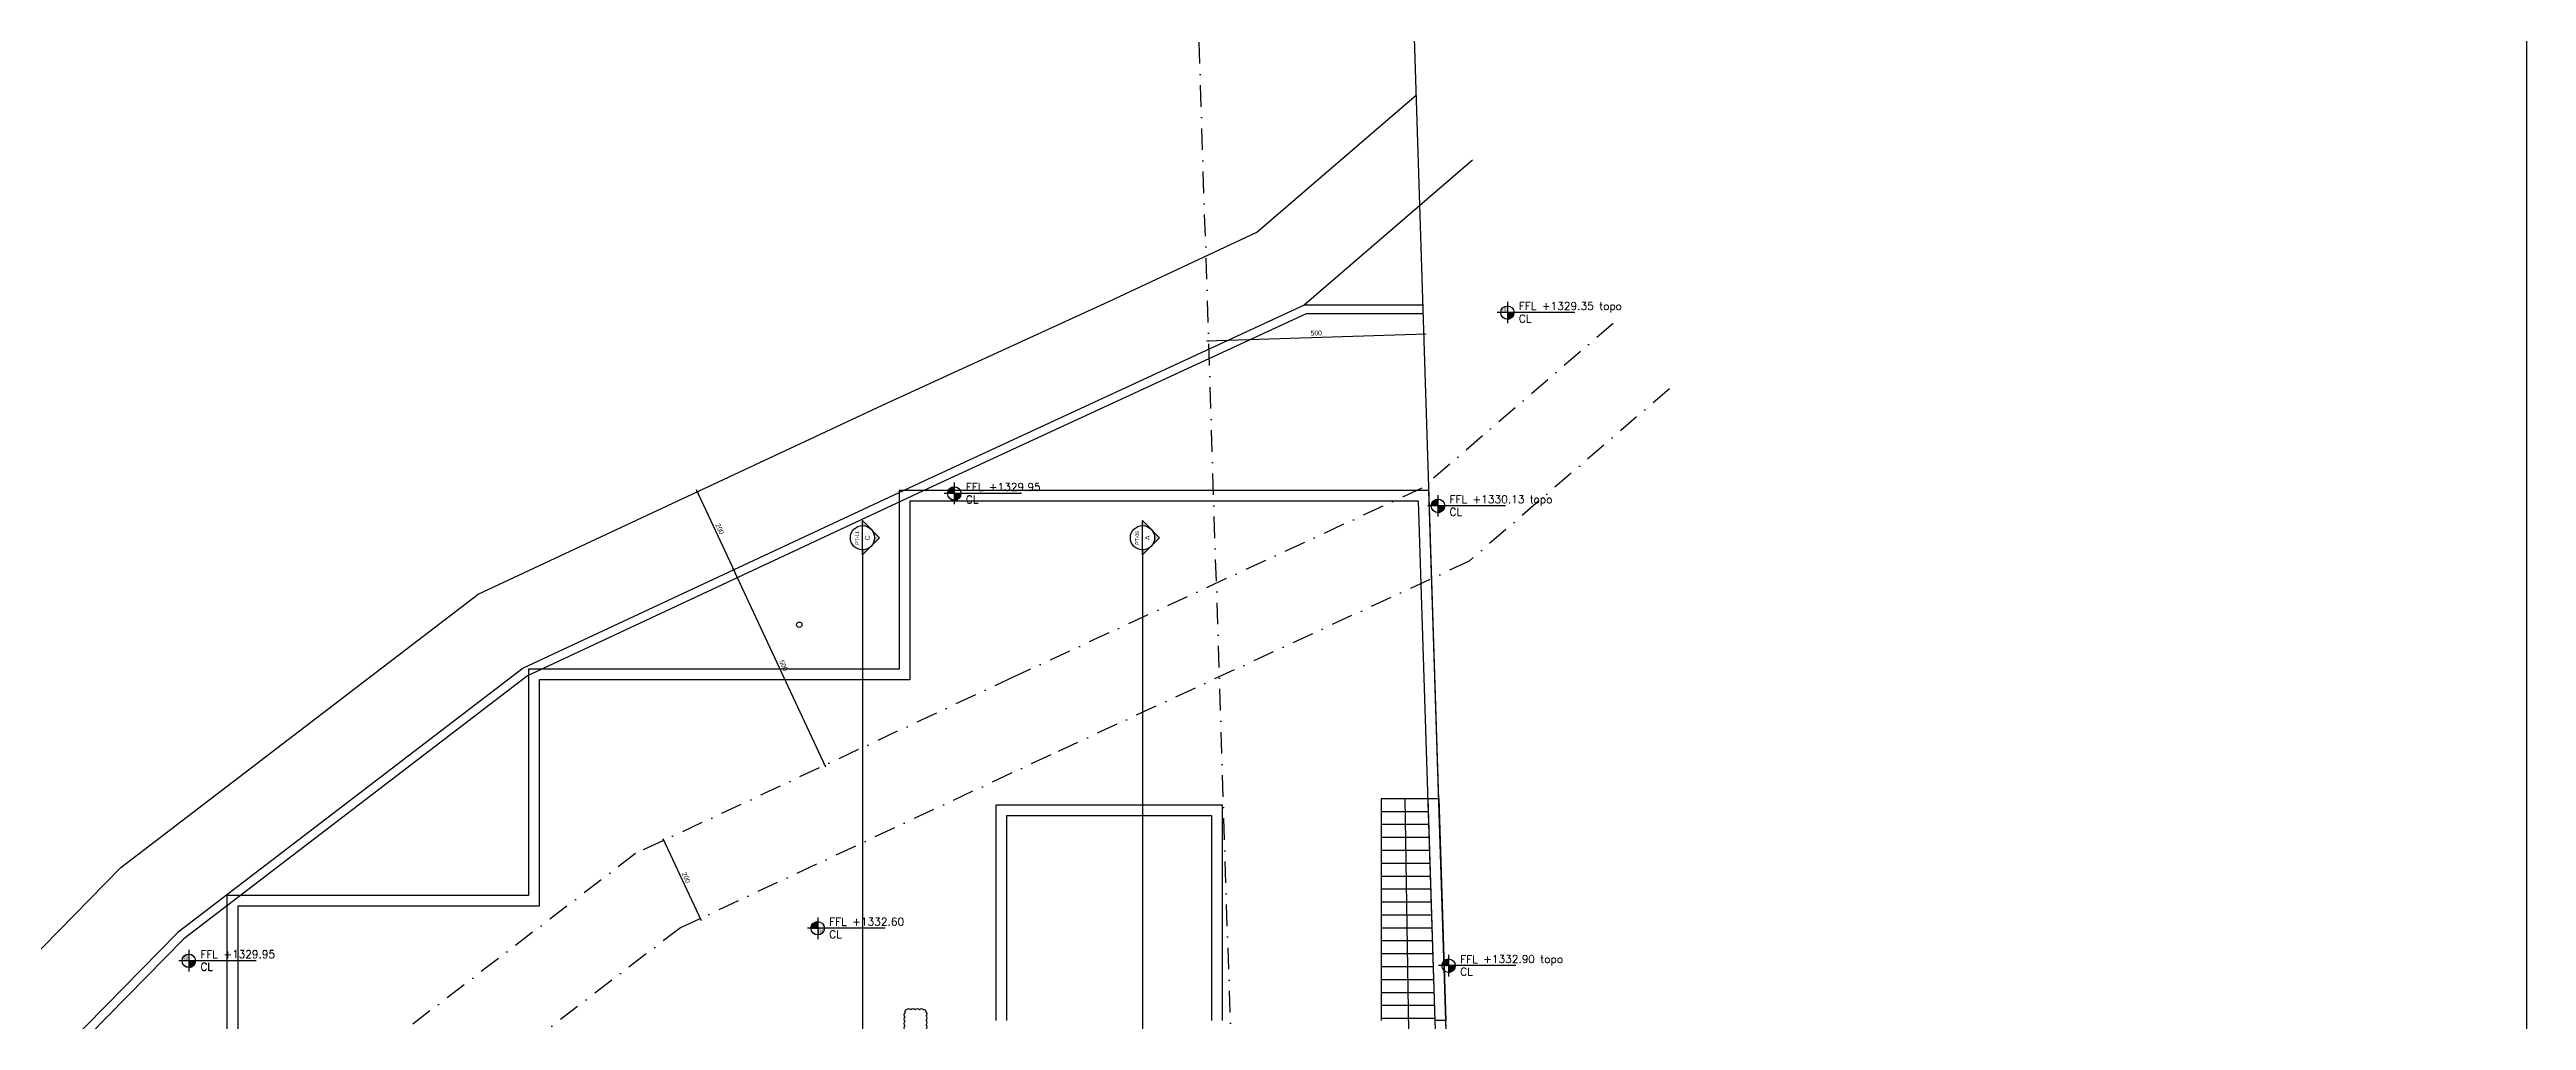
# Model space of a CAD drawing. Header units: centimetres. Extents: x 96271 to 179142, y 9855 to 112216.
# Drawn here: x 137765 to 143514, y 72835 to 75088 of the extents above; entities that cross this region are included whole.
import ezdxf
from ezdxf.enums import TextEntityAlignment as Align

# ---------------------------------------------------------------- set-up
doc = ezdxf.new("R2010")
doc.units = ezdxf.units.CM
doc.header["$LTSCALE"] = 100
doc.header["$MEASUREMENT"] = 0
doc.header["$PDSIZE"] = 0.2
doc.linetypes.add('DASHDOT', pattern=[1, 0.5, -0.25, 0, -0.25])
doc.layers.get('0').update_dxf_attribs({"linetype": 'CONTINUOUS'})
doc.layers.get('DEFPOINTS').update_dxf_attribs({"linetype": 'CONTINUOUS'})
for name, color, linetype in [('A-Dim', 2, 'CONTINUOUS'), ('A-Flor-Str', 3, 'CONTINUOUS'), ('A-Otln-Lot Limit', 4, 'CONTINUOUS'), ('A-Patt', 8, 'CONTINUOUS'), ('A-Rev Cloud', 80, 'CONTINUOUS'), ('A-Setback', 3, 'DASHDOT'), ('A-Wall-Prht', 2, 'CONTINUOUS'), ('M-DR-RW', 30, 'CONTINUOUS'), ('plan-elevation level', 7, 'CONTINUOUS')]:
    doc.layers.add(name, color=color, linetype=linetype)
doc.layers.add('A-Sect-Iden', color=191, linetype='CONTINUOUS', lineweight=25)
doc.styles.add('ROMAND', font='romand.shx', dxfattribs={"height": 10})
doc.styles.add('ROMANS', font='romans.shx')
doc.styles.get("Standard").update_dxf_attribs({"font": 'arial.ttf'})
doc.dimstyles.new('1-50', dxfattribs={"dimtxt": 11.25, "dimasz": 5, "dimexe": 5, "dimexo": 5, "dimgap": 5, "dimtad": 1, "dimdec": 1, "dimrnd": 0.5, "dimzin": 12, "dimdsep": 46, "dimtxsty": 'Standard', "dimblk": 'ARCHTICK', "dimcen": 0.09, "dimdle": 5, "dimadec": 0, "dimazin": 3, "dimtfac": 1, "dimtdec": 1, "dimtix": 1, "dimtofl": 0, "dimtmove": 1, "dimatfit": 3, "dimfxl": 5, "dimtolj": 1, "dimtzin": 0, "dimarcsym": 0})
pattern_1 = [(90, (894916.29, -703049.082), (14.2875, 7.14375), [0, -14.2875])]

# ---------------------------------------------------------------- blocks, each defined once
blk = doc.blocks.new('_ArchTick')
at = {"color": 0, "linetype": 'ByBlock', "const_width": 0.15}
blk.add_lwpolyline([(-0.5, -0.5), (0.5, 0.5)], dxfattribs=at)
blk = doc.blocks.new('*D138')
at = {"layer": 'A-Dim', "color": 0, "lineweight": -2, "transparency": 16777216}
blk.add_line((140960, 74427.6), (140450.2, 74411.3), dxfattribs=at)
at = {"layer": 'DEFPOINTS', "color": 0, "transparency": 16777216}
for p in [(140455.2, 74411.5), (140455.2, 74411.5), (140955, 74427.4)]:
    blk.add_point(p, dxfattribs=at)
at = {"layer": 'A-Dim', "color": 0, "lineweight": -2, "transparency": 16777216, "xscale": 5, "yscale": 5, "zscale": 5}
for p, rotation in [((140455.2, 74411.5), 181.8247667080843), ((140955, 74427.4), 1.82476670808426)]:
    blk.add_blockref('_ArchTick', p, dxfattribs=dict(at, rotation=rotation))
at = {"layer": 'A-Dim', "color": 0, "transparency": 16777216, "insert": (140704.7, 74430.2), "char_height": 11.25, "attachment_point": 5, "rotation": 1.82477}
blk.add_mtext('\\A1;500', dxfattribs=at)
blk = doc.blocks.new('CL-FFL-PLAN')
at = {"layer": 'plan-elevation level'}
h = blk.add_hatch(dxfattribs=at)
h.set_pattern_fill('DOTS', color=232, scale=9, angle=90, style=0)
h.set_pattern_definition(pattern_1)
h.paths.add_polyline_path([(-1229, 207), (-1229, 50), (-1385, 50, -0.414214)])
h = blk.add_hatch(dxfattribs=at)
h.set_pattern_fill('DOTS', color=232, scale=9, angle=90, style=0)
h.set_pattern_definition(pattern_1)
h.paths.add_polyline_path([(-1229, 50), (-1072, 50, -0.414214), (-1229, -106)])
at = {"layer": 'plan-elevation level', "color": 7, "ltscale": 111}
for p, q in [((337, 50), (-1463, 50)), ((-1229, 301), (-1229, -200))]:
    blk.add_line(p, q, dxfattribs=at)
blk.add_circle((-1229, 50), 156, dxfattribs=at)
at = {"layer": 'plan-elevation level', "color": 111, "ltscale": 111, "style": 'ROMAND'}
for s, p in [('CL', (-960, -180)), ('FFL', (-960, 110))]:
    blk.add_text(s, height=180, dxfattribs=at).set_placement(p)
for tag, p in [('FFL', (-424, 113)), ('CL', (-417, -180))]:
    blk.add_attdef(tag, p, '', height=180, dxfattribs=at)
blk = doc.blocks.new('*D149')
at = {"layer": 'A-Dim', "color": 0, "lineweight": -2, "transparency": 16777216}
blk.add_line((139355.1, 73876.4), (139266.3, 74066.6), dxfattribs=at)
at = {"layer": 'DEFPOINTS', "color": 0, "transparency": 16777216}
for p in [(139268.4, 74062.1), (139268.4, 74062.1), (139353, 73880.9)]:
    blk.add_point(p, dxfattribs=at)
at = {"layer": 'A-Dim', "color": 0, "lineweight": -2, "transparency": 16777216, "xscale": 5, "yscale": 5, "zscale": 5}
for p, rotation in [((139268.4, 74062.1), 115.0284238095492), ((139353, 73880.9), 295.0284238095492)]:
    blk.add_blockref('_ArchTick', p, dxfattribs=dict(at, rotation=rotation))
at = {"layer": 'A-Dim', "color": 0, "transparency": 16777216, "insert": (139320.4, 73976), "char_height": 11.25, "attachment_point": 5, "rotation": 295.02842}
blk.add_mtext('\\A1;200', dxfattribs=at)
blk = doc.blocks.new('Anno_Section_A2')
blk.add_line((2.5, 0), (-2.5, 0))
blk.add_circle((0, 0), 2.5)
at = {"style": 'ROMANS'}
blk.add_attdef('NUMBER', text='', height=1, dxfattribs=at).set_placement((0, 0.5), align=Align.CENTER)
blk.add_attdef('SHEET', text='', height=0.75, dxfattribs=at).set_placement((0, -0.5), align=Align.TOP_CENTER)
blk = doc.blocks.new('Anno_Arrow_A2')
h = blk.add_hatch(color=256)
h.paths.add_polyline_path([(-1.77, 1.77), (-3.54, 0), (-2.5, 0, -0.198912)])
h.paths.add_polyline_path([(0, 3.54), (-1.77, 1.77, -0.414214), (1.77, 1.77)])
h.paths.add_polyline_path([(2.37, 1.16), (2.25, 1.1, -0.114349), (2.5, 0), (3.54, 0)])
h.paths.add_polyline_path([(1.77, 1.77, -0.082683), (2.25, 1.1), (2.37, 1.16)])
blk.add_lwpolyline([(-2.5, 0), (-3.54, 0), (0, 3.54), (3.54, 0), (2.5, 0)])
blk = doc.blocks.new('*D153')
at = {"layer": 'A-Dim', "color": 0, "lineweight": -2, "transparency": 16777216}
blk.add_line((139566.7, 73423.3), (139350.9, 73885.4), dxfattribs=at)
at = {"layer": 'DEFPOINTS', "color": 0, "transparency": 16777216}
for p in [(139353, 73880.9), (139353, 73880.9), (139564.5, 73427.8)]:
    blk.add_point(p, dxfattribs=at)
at = {"layer": 'A-Dim', "color": 0, "lineweight": -2, "transparency": 16777216, "xscale": 5, "yscale": 5, "zscale": 5}
for p, rotation in [((139353, 73880.9), 115.0284238171862), ((139564.5, 73427.8), 295.0284238171862)]:
    blk.add_blockref('_ArchTick', p, dxfattribs=dict(at, rotation=rotation))
at = {"layer": 'A-Dim', "color": 0, "transparency": 16777216, "insert": (139468.5, 73658.9), "char_height": 11.25, "attachment_point": 5, "rotation": 295.02842}
blk.add_mtext('\\A1;500', dxfattribs=at)
blk = doc.blocks.new('*D154')
at = {"layer": 'A-Dim', "color": 0, "lineweight": -2, "transparency": 16777216}
blk.add_line((139188.1, 73257.6), (139277, 73067.3), dxfattribs=at)
at = {"layer": 'DEFPOINTS', "color": 0, "transparency": 16777216}
for p in [(139190.2, 73253.1), (139274.8, 73071.9), (139274.8, 73071.9)]:
    blk.add_point(p, dxfattribs=at)
at = {"layer": 'A-Dim', "color": 0, "lineweight": -2, "transparency": 16777216, "xscale": 5, "yscale": 5, "zscale": 5}
for p, rotation in [((139190.2, 73253.1), 115.0284238171862), ((139274.8, 73071.9), 295.0284238171862)]:
    blk.add_blockref('_ArchTick', p, dxfattribs=dict(at, rotation=rotation))
at = {"layer": 'A-Dim', "color": 0, "transparency": 16777216, "insert": (139242.3, 73167), "char_height": 11.25, "attachment_point": 5, "rotation": 295.02842}
blk.add_mtext('\\A1;200', dxfattribs=at)

msp = doc.modelspace()

# ---------------------------------------------------------------- linework, layer by layer
msp.add_lwpolyline([(134779.288, 108490.758), (143513.832, 108490.758), (143513.832, 28763.194), (134779.288, 28763.194)], close=True)
at = {"layer": 'A-Flor-Str'}
for p, q in [((140856.559, 72835.329), (140856.559, 73350.533)), ((140856.559, 73350.533), (140964.25, 73350.533)), ((140856.559, 73320.533), (140965.206, 73320.533)), ((140910.405, 73350.533), (140919.007, 72810.533)), ((140856.559, 73290.533), (140966.162, 73290.533)), ((140856.559, 73260.533), (140967.117, 73260.533)), ((140856.559, 73230.533), (140968.073, 73230.533)), ((140856.559, 73200.533), (140969.029, 73200.533)), ((140856.559, 73170.533), (140969.985, 73170.533)), ((140856.559, 73140.533), (140970.94, 73140.533)), ((140856.559, 73110.533), (140971.896, 73110.533)), ((140856.559, 73080.533), (140972.852, 73080.533)), ((140856.559, 73050.533), (140973.808, 73050.533)), ((140856.559, 73020.533), (140974.763, 73020.533)), ((140856.559, 72990.533), (140975.719, 72990.533)), ((140856.559, 72960.533), (140976.675, 72960.533)), ((140856.559, 72930.533), (140977.631, 72930.533)), ((140856.559, 72900.533), (140978.587, 72900.533)), ((140856.559, 72870.533), (140979.542, 72870.533)), ((140856.559, 72840.533), (140980.498, 72840.533))]:
    msp.add_line(p, q, dxfattribs=at)
at = {"layer": 'A-Otln-Lot Limit'}
for points in [[(136965.712, 70479.123), (137206.535, 70394.564), (137669.865, 70351.712), (139880.741, 70855.19), (141068.865, 70851.94), (140904.471, 76012.018), (140151.894, 76776.773), (140222.083, 77217.518), (139747.22, 77140.456), (139010.375, 77171.007), (138361.687, 77204.5), (137783.533, 77219.682), (137242.113, 76719.747), (137087.264, 76618.541), (136965.712, 70479.08)], [(136990.416, 71730.376), (137332.339, 72401.262), (137605.16, 72859.262), (137930.306, 73190.211), (138759.66, 73824.578), (139709.858, 74268.237), (140223.586, 74503.277), (140567.126, 74664.487), (140937.177, 74983.113)], [(141067.674, 74831.553), (140676.875, 74495.062), (139793.77, 74086.69), (138863.934, 73652.538), (138063.055, 73039.951), (137764.679, 72736.25), (137507.537, 72304.572), (137168.607, 71639.559)]]:
    msp.add_lwpolyline(points, dxfattribs=at)
at = {"layer": 'A-Patt'}
for p, q in [((139961.553, 72835.533), (139961.553, 73335.533)), ((139961.553, 73335.533), (140486.559, 73335.533)), ((139986.553, 72835.533), (139986.553, 73310.533)), ((139986.553, 73310.533), (140461.559, 73310.533)), ((140461.559, 73310.533), (140461.559, 72835.533)), ((140486.559, 73335.533), (140486.559, 72835.533))]:
    msp.add_line(p, q, dxfattribs=at)
for points in [[(140952.799, 74495.062), (140676.875, 74495.062), (139793.77, 74086.69), (138863.934, 73652.538), (138063.055, 73039.951), (137764.679, 72736.25), (137010.4, 72736.25), (136973.348, 70864.809)], [(140952.799, 74475.062), (140681.275, 74475.062), (139802.198, 74068.552), (138874.361, 73635.334), (138076.329, 73024.925), (137768.154, 72711.25), (137034.91, 72711.25), (136998.343, 70864.314)], [(141005.67, 72835.533), (140966.49, 74065.329), (139736.559, 74065.329), (139736.559, 73650.329), (138876.559, 73650.329), (138876.559, 73125.329), (138176.559, 73125.329), (138176.559, 71456.548)], [(140980.657, 72835.533), (140942.274, 74040.329), (139761.559, 74040.329), (139761.559, 73625.329), (138901.559, 73625.329), (138901.559, 73100.329), (138201.559, 73100.329), (138201.559, 71505.183)]]:
    msp.add_lwpolyline(points, dxfattribs=at)
at = {"layer": 'A-Rev Cloud'}
msp.add_lwpolyline([(139750.338, 72804.619, 0.52056705), (139760.338, 72804.619, 0.52056705), (139770.338, 72804.619, 0.52056705), (139780.338, 72804.619, 0.52056705), (139790.338, 72804.619, 0.52056705), (139799.308, 72805.648, 0.52056705), (139799.308, 72815.648, 0.52056705), (139799.308, 72825.648, 0.52056705), (139799.308, 72835.648, 0.52056705), (139799.308, 72845.648, 0.52056705), (139799.308, 72855.648, 0.52056705), (139793.624, 72859.964, 0.52056705), (139783.624, 72859.964, 0.52056705), (139773.624, 72859.964, 0.52056705), (139763.624, 72859.964, 0.52056705), (139753.624, 72859.964, 0.52056705), (139750.338, 72853.25, 0.52056705), (139750.338, 72843.25, 0.52056705), (139750.338, 72833.25, 0.52056705), (139750.338, 72823.25, 0.52056705), (139750.338, 72813.25, 0.52056705)], format="xyb", close=True, dxfattribs=at)
at = {"layer": 'A-Sect-Iden'}
for p, q in [((139651.559, 73927.158), (139651.559, 70188.999)), ((140301.559, 73927.158), (140301.559, 70188.999))]:
    msp.add_line(p, q, dxfattribs=at)
at = {"layer": 'A-Setback'}
msp.add_lwpolyline([(140559.009, 71153.336), (140410.95, 75800.674), (139618.405, 76606.045), (139624.608, 76644.996), (138745.22, 76680.475), (137970.463, 76711.734), (137582.107, 76353.135), (137469.619, 70671.512), (137649.878, 70654.841), (139847.419, 71155.283)], close=True, dxfattribs=at)
for points in [[(141393.919, 74452.654), (140950.164, 74070.567), (140004.469, 73633.251), (139124.62, 73222.439), (138394.927, 72664.302), (138104.345, 72368.535), (137928.014, 72072.517), (137638.607, 71504.673)], [(141524.417, 74301.094), (141059.48, 73900.768), (140088.748, 73451.875), (139228.894, 73050.399), (138527.676, 72514.042), (138263.864, 72245.523), (138103.213, 71975.827), (137816.799, 71413.856)]]:
    msp.add_lwpolyline(points, dxfattribs=at)
at = {"layer": 'A-Wall-Prht'}
for p, q in [((140964.25, 73350.533), (140989.263, 73350.533)), ((140980.657, 72835.533), (140964.25, 73350.533)), ((140989.263, 73350.533), (141005.67, 72835.533))]:
    msp.add_line(p, q, dxfattribs=at)
for points in [[(141039.071, 71002.021), (140980.657, 72835.533)], [(141064.086, 71001.953), (141005.67, 72835.533), (140980.657, 72835.533)]]:
    msp.add_lwpolyline(points, dxfattribs=at)
at = {"layer": 'M-DR-RW'}
msp.add_circle((139504.965, 73753.559), 6.25, dxfattribs=at)

# ---------------------------------------------------------------- block references
at = {"layer": 'A-Sect-Iden', "xscale": 11.25, "yscale": 11.25, "zscale": 11.25, "rotation": 270}
for p in [(139651.559, 73955.283), (140301.559, 73955.283)]:
    msp.add_blockref('Anno_Arrow_A2', p, dxfattribs=at)
at = {"layer": 'A-Sect-Iden'}
ref = msp.add_blockref('Anno_Section_A2', (139651.559, 73955.283), dxfattribs=dict(at, xscale=11.24999999999999, yscale=11.24999999999999, zscale=11.24999999999999, rotation=270))
ref.add_attrib('NUMBER', 'C', dxfattribs={"layer": '0', "height": 11.25, "rotation": 90}).set_placement((139668.434, 73955.283), align=Align.CENTER)
ref.add_attrib('SHEET', 'PT-11', dxfattribs={"layer": '0', "height": 8.4375, "rotation": 90}).set_placement((139635.189, 73955.024), align=Align.TOP_CENTER)
ref = msp.add_blockref('Anno_Section_A2', (140301.559, 73955.283), dxfattribs=dict(at, xscale=11.24999999999999, yscale=11.24999999999999, zscale=11.24999999999999, rotation=270))
ref.add_attrib('NUMBER', 'A', dxfattribs={"layer": '0', "height": 11.25, "rotation": 90}).set_placement((140318.434, 73955.283), align=Align.CENTER)
ref.add_attrib('SHEET', 'PT-09', dxfattribs={"layer": '0', "height": 8.4375, "rotation": 90}).set_placement((140285.189, 73955.024), align=Align.TOP_CENTER)
at = {"layer": 'plan-elevation level'}
ref = msp.add_blockref('CL-FFL-PLAN', (141271.176, 74472.812), dxfattribs=dict(at, xscale=0.09982510700227937, yscale=0.09982510700227937, zscale=0.09982510700227937))
ref.add_attrib('FFL', '+1329.35 topo', (141228.853, 74484.045), dxfattribs={"layer": '0', "color": 111, "ltscale": 111, "height": 17.96852, "style": 'ROMAND'})
ref = msp.add_blockref('CL-FFL-PLAN', (139987.346, 74053.148), dxfattribs=dict(at, xscale=0.09982510700227937, yscale=0.09982510700227937, zscale=0.09982510700227937))
ref.add_attrib('FFL', '+1329.95', (139945.023, 74064.381), dxfattribs={"layer": '0', "color": 111, "ltscale": 111, "height": 17.9685, "style": 'ROMAND'})
ref = msp.add_blockref('CL-FFL-PLAN', (139987.352, 74052.945), dxfattribs=dict(at, xscale=0.09982510700227937, yscale=0.09982510700227937, zscale=0.09982510700227937))
ref.add_attrib('FFL', '+1329.95', (139945.029, 74064.177), dxfattribs={"layer": '0', "color": 111, "ltscale": 111, "height": 17.9685, "style": 'ROMAND'})
ref = msp.add_blockref('CL-FFL-PLAN', (141110.101, 74024.401), dxfattribs=dict(at, xscale=0.09982510700227937, yscale=0.09982510700227937, zscale=0.09982510700227937))
ref.add_attrib('FFL', '+1330.13 topo', (141067.778, 74035.634), dxfattribs={"layer": '0', "color": 111, "ltscale": 111, "height": 17.96852, "style": 'ROMAND'})
ref = msp.add_blockref('CL-FFL-PLAN', (139670.341, 73044.462), dxfattribs=dict(at, xscale=0.09982510700227937, yscale=0.09982510700227937, zscale=0.09982510700227937))
ref.add_attrib('FFL', '+1332.60', (139628.018, 73055.695), dxfattribs={"layer": '0', "color": 111, "ltscale": 111, "height": 17.9685, "style": 'ROMAND'})
ref = msp.add_blockref('CL-FFL-PLAN', (139670.347, 73044.259), dxfattribs=dict(at, xscale=0.09982510700227937, yscale=0.09982510700227937, zscale=0.09982510700227937))
ref.add_attrib('FFL', '+1332.60', (139628.024, 73055.492), dxfattribs={"layer": '0', "color": 111, "ltscale": 111, "height": 17.9685, "style": 'ROMAND'})
ref = msp.add_blockref('CL-FFL-PLAN', (138210.66, 72968.974), dxfattribs=dict(at, xscale=0.09982510700227937, yscale=0.09982510700227937, zscale=0.09982510700227937))
ref.add_attrib('FFL', '+1329.95', (138168.337, 72980.207), dxfattribs={"layer": '0', "color": 111, "ltscale": 111, "height": 17.9685, "style": 'ROMAND'})
ref = msp.add_blockref('CL-FFL-PLAN', (138210.667, 72968.771), dxfattribs=dict(at, xscale=0.09982510700227937, yscale=0.09982510700227937, zscale=0.09982510700227937))
ref.add_attrib('FFL', '+1329.95', (138168.344, 72980.003), dxfattribs={"layer": '0', "color": 111, "ltscale": 111, "height": 17.9685, "style": 'ROMAND'})
ref = msp.add_blockref('CL-FFL-PLAN', (141134.701, 72957.533), dxfattribs=dict(at, xscale=0.09982510700227937, yscale=0.09982510700227937, zscale=0.09982510700227937))
ref.add_attrib('FFL', '+1332.90 topo', (141092.379, 72968.766), dxfattribs={"layer": '0', "color": 111, "ltscale": 111, "height": 17.96852, "style": 'ROMAND'})

# ---------------------------------------------------------------- dimensions: what is measured, and where the dimension line sits
at = {"layer": 'A-Dim'}
for p1, p2, picture, middle in [((140954.954, 74427.414), (140455.208, 74411.492), '*D138', (140704.739, 74430.191)), ((139353.01, 73880.894), (139268.397, 74062.113), '*D149', (139320.439, 73976.049)), ((139564.544, 73427.845), (139353.01, 73880.894), '*D153', (139468.512, 73658.915)), ((139190.236, 73253.076), (139274.85, 73071.856), '*D154', (139242.278, 73167.011))]:
    dim = msp.add_aligned_dim(p1=p1, p2=p2, distance=0, dimstyle='1-50', override={"dimse1": 1, "dimse2": 1}, dxfattribs=at)
    dim.commit()
    dim.dimension.update_dxf_attribs({"geometry": picture, "text_midpoint": middle})

doc.saveas('drawing.dxf')
